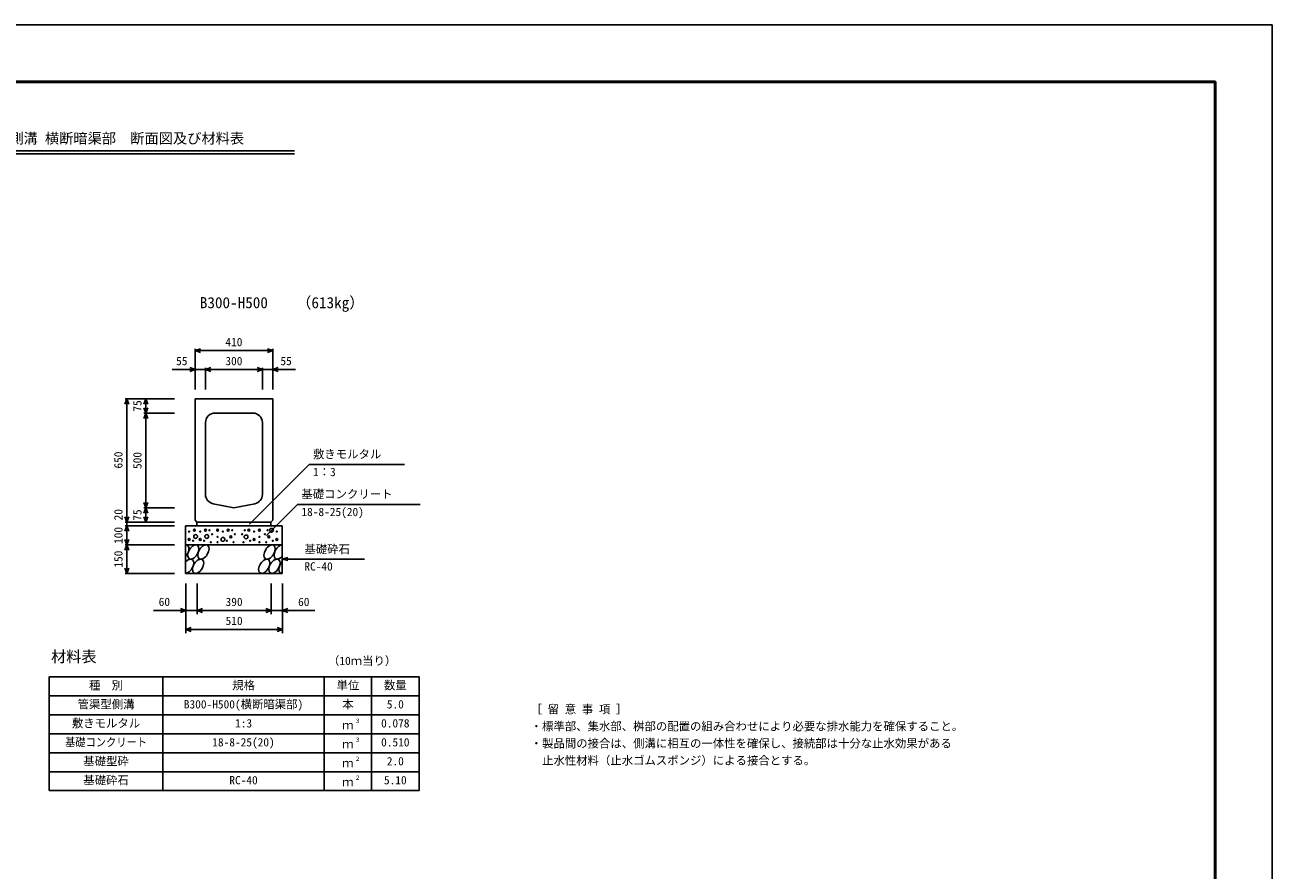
# Model space of a CAD drawing. Units: millimetres, scale not verified. Extents: x -12600 to 12600, y -4455 to 4455.
# Drawn here: x 6026 to 12600, y 0 to 4455 of the extents above; entities that cross this region are included whole.
import ezdxf
from ezdxf.enums import TextEntityAlignment as Align

# ---------------------------------------------------------------- set-up
doc = ezdxf.new("R2010")
doc.units = ezdxf.units.MM
doc.header["$LTSCALE"] = 15
for name, color, linetype, lineweight in [('0-0_DIM', 7, 'Continuous', 25), ('0-1_Defpoints', 5, 'Continuous', 25), ('0-2_HATCH', 6, 'Continuous', 25), ('0-3_HYO', 3, 'Continuous', 25), ('0-4_HYO2', 4, 'Continuous', 25), ('0-5_OUTLINE', 3, 'Continuous', 25), ('0-7_TXT', 7, 'Continuous', 25), ('0-8_WAKU', 3, 'Continuous', 25)]:
    doc.layers.add(name, color=color, linetype=linetype, lineweight=lineweight)
doc.styles.add('ＭＳ ゴシック', font='')
doc.styles.get('ＭＳ ゴシック').set_extended_font_data('MS Gothic')

msp = doc.modelspace()

# ---------------------------------------------------------------- linework, layer by layer
at = {"layer": '0-0_DIM'}
for p, q in [((6922.82, 2748.11), (6922.82, 2533.11)), ((6922.82, 2738.11), (7332.82, 2738.11)), ((7332.82, 2748.11), (7332.82, 2533.11)), ((6922.82, 2638.11), (6802.82, 2638.11)), ((6977.82, 2648.11), (6977.82, 2533.11)), ((7277.82, 2648.11), (7277.82, 2533.11)), ((7452.82, 2638.11), (7332.82, 2638.11)), ((6553.62, 2484.08), (6813.67, 2484.08)), ((6563.62, 2484.08), (6563.62, 1834.08)), ((6663.62, 2484.08), (6663.62, 2409.08)), ((6653.62, 2409.08), (6813.67, 2409.08)), ((6663.62, 1909.08), (6663.62, 2409.08)), ((7524.67, 2138.32), (7209.8, 1823.44)), ((7524.67, 2138.32), (8027.33, 2138.32)), ((6653.62, 1909.08), (6813.67, 1909.08)), ((6663.62, 1909.08), (6663.62, 1834.08)), ((7463.39, 1927.74), (7299.74, 1764.08)), ((7463.39, 1927.74), (8110.26, 1927.74)), ((6553.62, 1834.08), (6813.67, 1834.08)), ((6553.62, 1814.08), (6813.67, 1814.08)), ((6563.62, 1814.08), (6563.62, 1834.08)), ((6563.62, 1714.08), (6563.62, 1814.08)), ((6553.62, 1714.08), (6813.67, 1714.08)), ((6563.62, 1714.08), (6563.62, 1564.08)), ((7382.82, 1639.08), (7411.8, 1646.85)), ((7382.82, 1639.08), (7816.13, 1639.08)), ((7382.82, 1639.08), (7411.8, 1631.32)), ((6553.62, 1564.08), (6813.67, 1564.08)), ((6873.57, 1248.57), (6873.57, 1510.91)), ((6933.57, 1348.57), (6933.57, 1510.91)), ((7323.57, 1348.57), (7323.57, 1510.91)), ((7383.57, 1248.57), (7383.57, 1510.91)), ((6703.57, 1368.57), (6873.57, 1368.57)), ((6873.57, 1368.57), (6933.57, 1368.57)), ((6933.57, 1368.57), (7323.57, 1368.57)), ((6873.57, 1268.57), (7383.57, 1268.57))]:
    msp.add_line(p, q, dxfattribs=at)
for points in [[(6951.01, 2727.85), (6922.82, 2738.11), (6951.01, 2748.37)], [(7304.63, 2727.85), (7332.82, 2738.11), (7304.63, 2748.37)], [(6894.63, 2627.85), (6922.82, 2638.11), (6894.63, 2648.37)], [(6922.82, 2638.11), (6977.82, 2638.11), (7277.82, 2638.11), (7332.82, 2638.11)], [(7006.01, 2627.85), (6977.82, 2638.11), (7006.01, 2648.37)], [(7249.63, 2627.85), (7277.82, 2638.11), (7249.63, 2648.37)], [(7361.01, 2627.85), (7332.82, 2638.11), (7361.01, 2648.37)], [(6573.88, 2455.89), (6563.62, 2484.08), (6553.36, 2455.89)], [(6673.88, 2455.89), (6663.62, 2484.08), (6653.36, 2455.89)], [(6673.88, 2437.27), (6663.62, 2409.08), (6653.36, 2437.27)], [(6673.88, 2380.89), (6663.62, 2409.08), (6653.36, 2380.89)], [(6673.88, 1937.27), (6663.62, 1909.08), (6653.36, 1937.27)], [(6673.88, 1880.89), (6663.62, 1909.08), (6653.36, 1880.89)], [(6573.88, 1862.27), (6563.62, 1834.08), (6553.36, 1862.27)], [(6673.88, 1862.27), (6663.62, 1834.08), (6653.36, 1862.27)], [(6573.88, 1785.89), (6563.62, 1814.08), (6553.36, 1785.89)], [(6573.88, 1742.27), (6563.62, 1714.08), (6553.36, 1742.27)], [(6573.88, 1685.89), (6563.62, 1714.08), (6553.36, 1685.89)], [(6573.88, 1592.27), (6563.62, 1564.08), (6553.36, 1592.27)], [(6845.38, 1378.83), (6873.57, 1368.57), (6845.38, 1358.31)], [(6961.76, 1358.31), (6933.57, 1368.57), (6961.76, 1378.83)], [(7295.38, 1378.83), (7323.57, 1368.57), (7295.38, 1358.31)], [(7553.57, 1368.57), (7383.57, 1368.57), (7323.57, 1368.57)], [(7411.76, 1378.83), (7383.57, 1368.57), (7411.76, 1358.31)], [(6901.76, 1258.31), (6873.57, 1268.57), (6901.76, 1278.83)], [(7355.38, 1278.83), (7383.57, 1268.57), (7355.38, 1258.31)]]:
    msp.add_lwpolyline(points, dxfattribs=at)
at = {"layer": '0-1_Defpoints'}
msp.add_lwpolyline([(0, -4455), (12600, -4455), (12600, 4455), (0, 4455)], close=True, dxfattribs=at)
at = {"layer": '0-2_HATCH'}
for centre, radius in [((6891.21, 1784.26), 2.5), ((6919.24, 1791.26), 5), ((6949.76, 1784.26), 2.5), ((6977.79, 1791.26), 5), ((6998.82, 1791.26), 2.5), ((7041.72, 1792.13), 5), ((7069.76, 1784.26), 2.5), ((7097.79, 1791.26), 5), ((7118.82, 1791.26), 2.5), ((7184.68, 1791.26), 2.5), ((7205.71, 1791.26), 5), ((7233.74, 1784.26), 2.5), ((7261.78, 1792.13), 5), ((7304.68, 1791.26), 2.5), ((7325.71, 1791.26), 10), ((7353.74, 1784.26), 2.5), ((6891.21, 1743.11), 5), ((6912.23, 1736.11), 2.5), ((6925.78, 1758.25), 10), ((6949.76, 1743.11), 5), ((6970.78, 1736.11), 2.5), ((6984.33, 1758.25), 10), ((7005.83, 1728.23), 2.5), ((7012.84, 1770.25), 2.5), ((7041.72, 1756.24), 2.5), ((7041.72, 1728.23), 2.5), ((7069.76, 1743.11), 10), ((7090.78, 1736.11), 2.5), ((7111.81, 1756.24), 5), ((7125.83, 1728.23), 2.5), ((7132.84, 1770.25), 2.5), ((7170.66, 1770.25), 2.5), ((7177.67, 1728.23), 2.5), ((7191.69, 1756.24), 10), ((7212.72, 1736.11), 2.5), ((7233.74, 1743.11), 5), ((7261.78, 1756.24), 2.5), ((7261.78, 1728.23), 2.5), ((7290.66, 1770.25), 2.5), ((7297.67, 1728.23), 2.5), ((7311.69, 1756.24), 5), ((7332.72, 1736.11), 2.5), ((7353.74, 1743.11), 5)]:
    msp.add_circle(centre, radius, dxfattribs=at)
for centre, start_param, end_param in [((6860.46, 1676.56), 4.385593, 6.6745444), ((7368.96, 1676.56), 0.3357715, 4.4411806), ((6885.78, 1601.57), 3.5111464, 7.548991), ((7394.28, 1601.57), 1.2110787, 3.5658734)]:
    msp.add_ellipse(centre, major_axis=(21.81, 35.31), ratio=0.5792, start_param=start_param, end_param=end_param, dxfattribs=at)
for centre in [(6913.67, 1676.56), (6966.87, 1676.56), (7315.75, 1676.56), (6938.99, 1601.57), (7287.87, 1601.57), (7341.08, 1601.57)]:
    msp.add_ellipse(centre, major_axis=(21.81, 35.31), ratio=0.5792, dxfattribs=at)
at = {"layer": '0-3_HYO'}
for p, q in [((6753.57, 1018.57), (6753.57, 418.57)), ((7603.57, 1018.57), (7603.57, 418.57)), ((7853.57, 1018.57), (7853.57, 418.57)), ((6153.57, 918.57), (8103.57, 918.57))]:
    msp.add_line(p, q, dxfattribs=at)
msp.add_lwpolyline([(6153.57, 418.57), (8103.57, 418.57), (8103.57, 1018.57), (6153.57, 1018.57)], close=True, dxfattribs=at)
at = {"layer": '0-4_HYO2'}
for p, q in [((6153.57, 818.57), (8103.57, 818.57)), ((6153.57, 718.57), (8103.57, 718.57)), ((6153.57, 618.57), (8103.57, 618.57)), ((6153.57, 518.57), (8103.57, 518.57))]:
    msp.add_line(p, q, dxfattribs=at)
at = {"layer": '0-5_OUTLINE'}
for p, q in [((6922.82, 2484.08), (6922.82, 1844.08)), ((6922.82, 2484.08), (7332.82, 2484.08)), ((7332.82, 1844.08), (7332.82, 2484.08)), ((7027.82, 2409.08), (7227.82, 2409.08)), ((6977.82, 2359.08), (6977.82, 1980.25)), ((7277.82, 2359.08), (7277.82, 1980.07)), ((7127.82, 1909.08), (7018.02, 1931.04)), ((7127.82, 1909.08), (7237.63, 1931.04)), ((6922.82, 1844.08), (6932.82, 1834.08)), ((7332.82, 1844.08), (7322.82, 1834.08)), ((6872.82, 1814.08), (7382.82, 1814.08)), ((6872.82, 1814.08), (6872.82, 1564.08)), ((6932.82, 1834.08), (7322.82, 1834.08)), ((6932.82, 1834.08), (6932.82, 1814.08)), ((7322.82, 1834.08), (7322.82, 1814.08)), ((7382.82, 1814.08), (7382.82, 1564.08)), ((6872.82, 1714.08), (7382.82, 1714.08)), ((6872.82, 1564.08), (7382.82, 1564.08))]:
    msp.add_line(p, q, dxfattribs=at)
for centre, start, end in [((7027.82, 2359.08), 90, 180.00001), ((7227.82, 2359.08), 0, 90), ((7027.82, 1980.07), 180.05732, 258.69008), ((7227.82, 1980.07), 281.30993, 0)]:
    msp.add_arc(centre, 50, start, end, dxfattribs=at)
at = {"layer": '0-7_TXT'}
for p, q in [((5152.48, 3790.79), (7447.52, 3790.79)), ((5152.48, 3776.39), (7447.52, 3776.39))]:
    msp.add_line(p, q, dxfattribs=at)
at = {"layer": '0-8_WAKU', "lineweight": 50}
msp.add_lwpolyline([(300, -4155), (12300, -4155), (12300, 4155), (300, 4155)], close=True, dxfattribs=at)

# ---------------------------------------------------------------- texts
at = {"layer": '0-0_DIM', "style": 'ＭＳ ゴシック'}
for s, p in [('410', (7082.82, 2748.11)), ('55', (6822.82, 2648.11)), ('300', (7082.82, 2648.11)), ('55', (7372.82, 2648.11)), ('敷きモルタル', (7544.67, 2157.06)), ('1：3', (7544.67, 2063.24)), ('基礎コンクリート', (7483.39, 1946.47)), ('18-8-25(20)', (7483.39, 1852.66)), ('基礎砕石', (7499.14, 1656.25)), ('RC-40', (7499.14, 1565.56)), ('60', (6731.13, 1378.57)), ('390', (7083.57, 1378.57)), ('60', (7466.01, 1378.57)), ('510', (7083.57, 1278.57))]:
    msp.add_text(s, height=43.99, dxfattribs=at).set_placement(p, align=Align.BOTTOM_LEFT)
for s, p in [('75', (6653.62, 2416.58)), ('650', (6553.62, 2116.58)), ('500', (6653.62, 2114.08)), ('20', (6553.62, 1843.29)), ('75', (6653.62, 1841.58)), ('100', (6553.62, 1719.08)), ('150', (6553.62, 1594.08))]:
    msp.add_text(s, height=43.99, rotation=90, dxfattribs=at).set_placement(p, align=Align.BOTTOM_LEFT)
at = {"layer": '0-7_TXT', "style": 'ＭＳ ゴシック'}
for s, height, p in [('群馬県型管渠型側溝 横断暗渠部\u3000断面図及び材料表', 54.99, (5418.75, 3813.29)), ('（613kg）', 58.65, (7456.19, 2944.08)), ('B300-H500', 58.65, (6947.82, 2944.08)), ('材料表', 58.65, (6163.57, 1078.57)), ('（10ｍ当り）', 43.99, (7623.57, 1067.57)), ('種\u3000別', 43.99, (6363.57, 938.57)), ('規格', 43.99, (7118.57, 938.57)), ('単位', 43.99, (7668.57, 938.57)), ('数量', 43.99, (7918.57, 938.57)), ('管渠型側溝', 43.99, (6303.57, 838.57)), ('B300-H500(横断暗渠部)', 43.99, (6863.57, 838.57)), ('本', 43.99, (7698.57, 838.57)), ('5.0', 43.99, (7933.57, 838.57)), ('［ 留 意 事 項 ］', 43.99, (8691.91, 812.39)), ('敷きモルタル', 43.99, (6273.57, 738.57)), ('1:3', 43.99, (7133.57, 738.57)), ('３', 21.99, (7764.11, 768.94)), ('0.078', 43.99, (7903.57, 738.57)), ('ｍ', 43.99, (7698.57, 728.57)), ('・標準部、集水部、桝部の配置の組み合わせにより必要な排水能力を確保すること。', 43.99, (8691.91, 722.39)), ('18-8-25(20)', 43.99, (7013.57, 638.57)), ('ｍ', 43.99, (7698.57, 628.57)), ('３', 21.99, (7764.11, 668.94)), ('0.510', 43.99, (7903.57, 638.57)), ('・製品間の接合は、側溝に相互の一体性を確保し、接続部は十分な止水効果がある', 43.99, (8691.91, 632.39)), ('基礎型砕', 43.99, (6333.57, 538.57)), ('２', 21.99, (7764.11, 568.94)), ('2.0', 43.99, (7933.57, 538.57)), ('\u3000止水性材料（止水ゴムスポンジ）による接合とする。', 43.99, (8691.91, 542.39)), ('ｍ', 43.99, (7698.57, 528.57)), ('基礎砕石', 43.99, (6333.57, 438.57)), ('RC-40', 43.99, (7103.57, 438.57)), ('ｍ', 43.99, (7698.57, 428.57)), ('２', 21.99, (7764.11, 468.94)), ('5.10', 43.99, (7918.57, 438.57))]:
    msp.add_text(s, height=height, dxfattribs=at).set_placement(p, align=Align.BOTTOM_LEFT)
at = {"layer": '0-7_TXT', "style": 'ＭＳ ゴシック', "width": 0.9}
msp.add_text('基礎コンクリート', height=43.99, dxfattribs=at).set_placement((6237.57, 638.57), align=Align.BOTTOM_LEFT)

doc.saveas('drawing.dxf')
